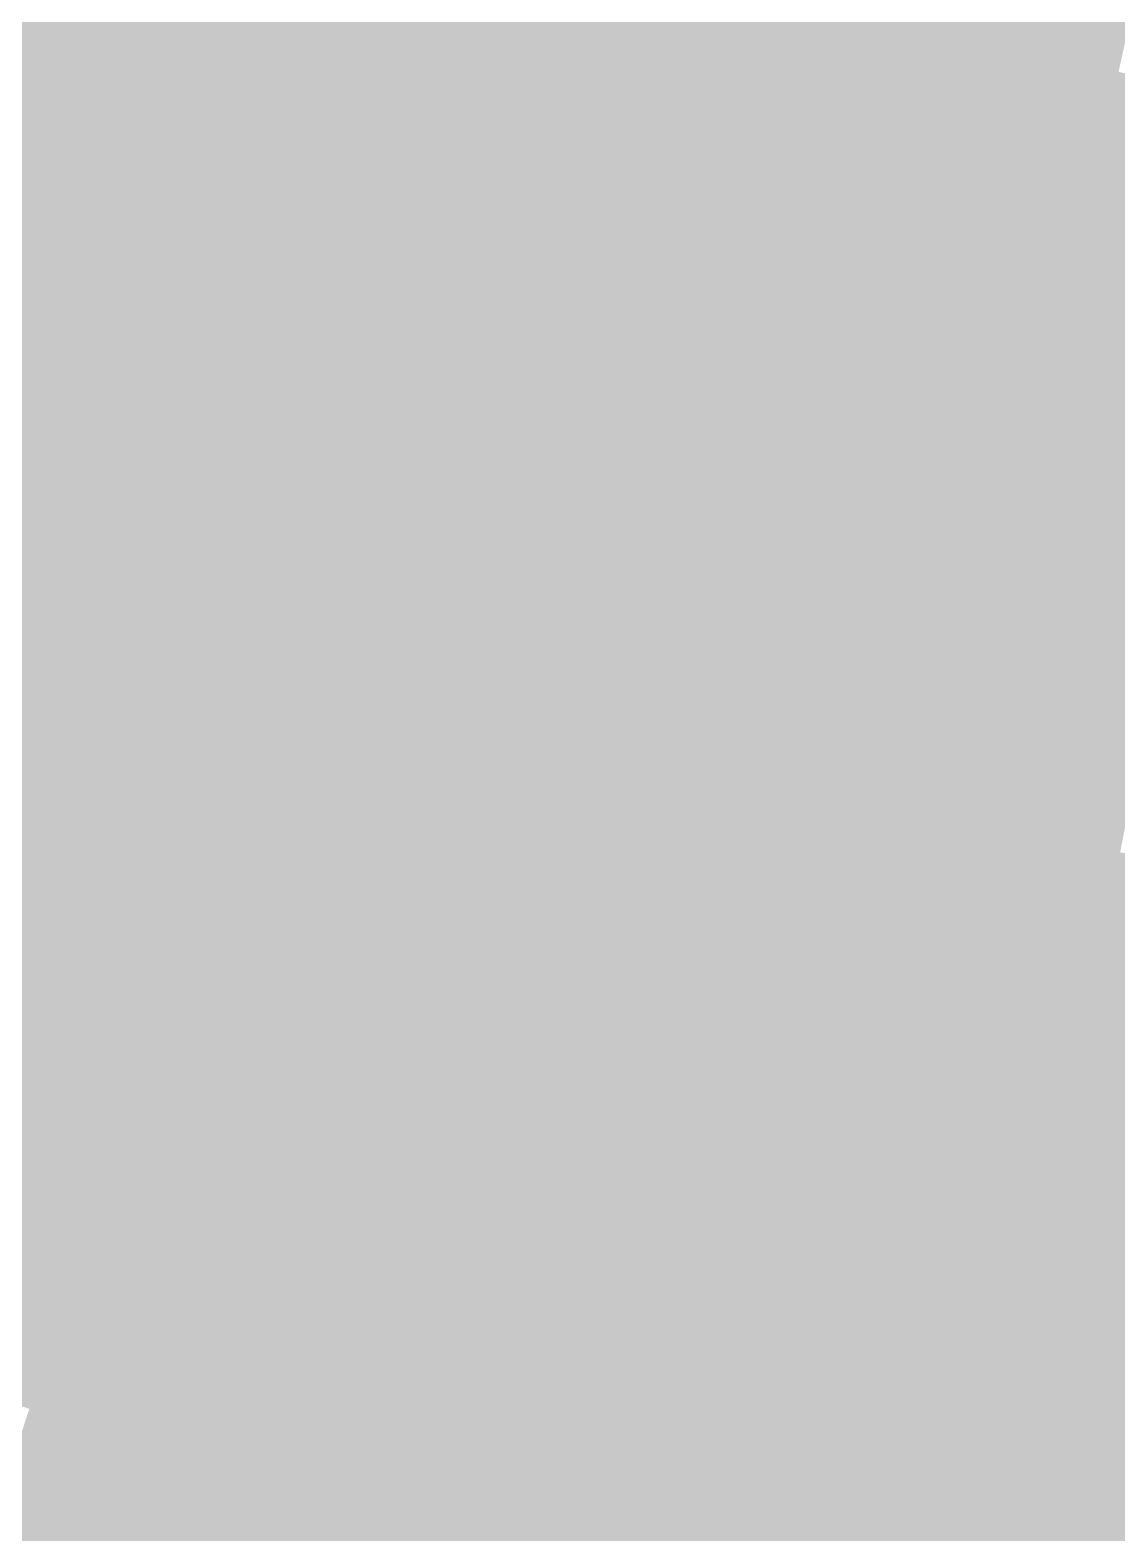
# Model space of a CAD drawing. Header units: inches. Extents: x -266 to 784, y -170 to 213.
# Drawn here: x -45.16 to -25.23, y -139.01 to -111.44 of the extents above; entities that cross this region are included whole.
import ezdxf

# ---------------------------------------------------------------- set-up
doc = ezdxf.new("R2010")
doc.units = ezdxf.units.IN
doc.header["$MEASUREMENT"] = 0

msp = doc.modelspace()

# ---------------------------------------------------------------- linework, layer by layer
at = {"color": 183, "true_color": 0x7b6cd9}
msp.add_solid([(-42.827509, -111.026143), (-43.187404, -111.959136), (-45.539328, -109.941664), (-45.922012, -110.865544)], dxfattribs=at)
at = {"color": 181, "true_color": 0x9576ee}
msp.add_solid([(-27.699741, -110.583563), (-27.942721, -111.553594), (-30.405254, -109.870471), (-30.671967, -110.834248)], dxfattribs=at)
at = {"color": 183, "true_color": 0x806edd}
msp.add_solid([(-39.753003, -111.1022), (-40.089893, -112.043744), (-42.467614, -110.09315), (-42.827509, -111.026143)], dxfattribs=at)
at = {"color": 183, "true_color": 0x8570e1}
msp.add_solid([(-36.700764, -111.094797), (-37.014445, -112.044325), (-39.416113, -110.160656), (-39.753003, -111.1022)], dxfattribs=at)
at = {"color": 183, "true_color": 0x8a72e5}
msp.add_solid([(-33.673023, -111.005079), (-33.963307, -111.962019), (-36.387082, -110.145269), (-36.700764, -111.094797)], dxfattribs=at)
at = {"color": 181, "true_color": 0x9074ea}
msp.add_solid([(-30.671967, -110.834248), (-30.93868, -111.798024), (-33.382738, -110.048139), (-33.673023, -111.005079)], dxfattribs=at)
at = {"color": 181, "true_color": 0x9876ee}
msp.add_solid([(-24.977541, -111.230043), (-25.196643, -112.205745), (-27.699741, -110.583563), (-27.942721, -111.553594)], dxfattribs=at)
at = {"color": 183, "true_color": 0x796ad4}
msp.add_solid([(-43.187404, -111.959136), (-43.547299, -112.892129), (-45.922012, -110.865544), (-46.304695, -111.789423)], dxfattribs=at)
at = {"color": 183, "true_color": 0x7e6cd9}
msp.add_solid([(-40.089893, -112.043744), (-40.426782, -112.985288), (-42.827509, -111.026143), (-43.187404, -111.959136)], dxfattribs=at)
at = {"color": 183, "true_color": 0x836edd}
msp.add_solid([(-37.014445, -112.044325), (-37.328127, -112.993853), (-39.753003, -111.1022), (-40.089893, -112.043744)], dxfattribs=at)
at = {"color": 183, "true_color": 0x8870e1}
msp.add_solid([(-33.963307, -111.962019), (-34.253592, -112.91896), (-36.700764, -111.094797), (-37.014445, -112.044325)], dxfattribs=at)
at = {"color": 193, "true_color": 0x8d72e5}
msp.add_solid([(-30.93868, -111.798024), (-31.205393, -112.7618), (-33.673023, -111.005079), (-33.963307, -111.962019)], dxfattribs=at)
at = {"color": 181, "true_color": 0x9374ea}
msp.add_solid([(-27.942721, -111.553594), (-28.185701, -112.523625), (-30.671967, -110.834248), (-30.93868, -111.798024)], dxfattribs=at)
at = {"color": 181, "true_color": 0x9574ea}
msp.add_solid([(-25.196643, -112.205745), (-25.415744, -113.181447), (-27.942721, -111.553594), (-28.185701, -112.523625)], dxfattribs=at)
at = {"color": 183, "true_color": 0x7668d0}
msp.add_solid([(-43.547299, -112.892129), (-43.907194, -113.825121), (-46.304695, -111.789423), (-46.687379, -112.713303)], dxfattribs=at)
at = {"color": 193, "true_color": 0x9072e5}
msp.add_solid([(-28.185701, -112.523625), (-28.428681, -113.493657), (-30.93868, -111.798024), (-31.205393, -112.7618)], dxfattribs=at)
at = {"color": 183, "true_color": 0x7b6ad4}
msp.add_solid([(-40.426782, -112.985288), (-40.763672, -113.926832), (-43.187404, -111.959136), (-43.547299, -112.892129)], dxfattribs=at)
at = {"color": 183, "true_color": 0x806cd9}
msp.add_solid([(-37.328127, -112.993853), (-37.641809, -113.943382), (-40.089893, -112.043744), (-40.426782, -112.985288)], dxfattribs=at)
at = {"color": 183, "true_color": 0x856edd}
msp.add_solid([(-34.253592, -112.91896), (-34.543877, -113.8759), (-37.014445, -112.044325), (-37.328127, -112.993853)], dxfattribs=at)
at = {"color": 183, "true_color": 0x8b70e1}
msp.add_solid([(-31.205393, -112.7618), (-31.472105, -113.725576), (-33.963307, -111.962019), (-34.253592, -112.91896)], dxfattribs=at)
at = {"color": 181, "true_color": 0x9874ea}
msp.add_solid([(-22.435387, -112.790307), (-22.630477, -113.771093), (-25.196643, -112.205745), (-25.415744, -113.181447)], dxfattribs=at)
at = {"color": 183, "true_color": 0x7465cc}
msp.add_solid([(-43.907194, -113.825121), (-44.26709, -114.758114), (-46.687379, -112.713303), (-47.070062, -113.637182)], dxfattribs=at)
at = {"color": 193, "true_color": 0x9372e5}
msp.add_solid([(-25.415744, -113.181447), (-25.634845, -114.157149), (-28.185701, -112.523625), (-28.428681, -113.493657)], dxfattribs=at)
at = {"color": 183, "true_color": 0x7968d0}
msp.add_solid([(-40.763672, -113.926832), (-41.100562, -114.868376), (-43.547299, -112.892129), (-43.907194, -113.825121)], dxfattribs=at)
at = {"color": 183, "true_color": 0x7e6ad4}
msp.add_solid([(-37.641809, -113.943382), (-37.955491, -114.89291), (-40.426782, -112.985288), (-40.763672, -113.926832)], dxfattribs=at)
at = {"color": 183, "true_color": 0x836cd9}
msp.add_solid([(-34.543877, -113.8759), (-34.834161, -114.83284), (-37.328127, -112.993853), (-37.641809, -113.943382)], dxfattribs=at)
at = {"color": 183, "true_color": 0x886edd}
msp.add_solid([(-31.472105, -113.725576), (-31.738818, -114.689352), (-34.253592, -112.91896), (-34.543877, -113.8759)], dxfattribs=at)
at = {"color": 193, "true_color": 0x8d70e1}
msp.add_solid([(-28.428681, -113.493657), (-28.671661, -114.463688), (-31.205393, -112.7618), (-31.472105, -113.725576)], dxfattribs=at)
at = {"color": 193, "true_color": 0x9572e5}
msp.add_solid([(-22.630477, -113.771093), (-22.825568, -114.751878), (-25.415744, -113.181447), (-25.634845, -114.157149)], dxfattribs=at)
at = {"color": 193, "true_color": 0x9070e1}
msp.add_solid([(-25.634845, -114.157149), (-25.853946, -115.132851), (-28.428681, -113.493657), (-28.671661, -114.463688)], dxfattribs=at)
at = {"color": 173, "true_color": 0x7163c8}
msp.add_solid([(-44.26709, -114.758114), (-44.626985, -115.691107), (-47.070062, -113.637182), (-47.452746, -114.561062)], dxfattribs=at)
at = {"color": 183, "true_color": 0x7665cc}
msp.add_solid([(-41.100562, -114.868376), (-41.437452, -115.80992), (-43.907194, -113.825121), (-44.26709, -114.758114)], dxfattribs=at)
at = {"color": 183, "true_color": 0x8b6edd}
msp.add_solid([(-28.671661, -114.463688), (-28.914641, -115.433719), (-31.472105, -113.725576), (-31.738818, -114.689352)], dxfattribs=at)
at = {"color": 183, "true_color": 0x7b68d0}
msp.add_solid([(-37.955491, -114.89291), (-38.269172, -115.842438), (-40.763672, -113.926832), (-41.100562, -114.868376)], dxfattribs=at)
at = {"color": 183, "true_color": 0x806ad4}
msp.add_solid([(-34.834161, -114.83284), (-35.124446, -115.789781), (-37.641809, -113.943382), (-37.955491, -114.89291)], dxfattribs=at)
at = {"color": 183, "true_color": 0x856cd9}
msp.add_solid([(-31.738818, -114.689352), (-32.005531, -115.653128), (-34.543877, -113.8759), (-34.834161, -114.83284)], dxfattribs=at)
at = {"color": 193, "true_color": 0x9370e1}
msp.add_solid([(-22.825568, -114.751878), (-23.020658, -115.732663), (-25.634845, -114.157149), (-25.853946, -115.132851)], dxfattribs=at)
at = {"color": 173, "true_color": 0x6f61c3}
msp.add_solid([(-44.626985, -115.691107), (-44.98688, -116.6241), (-47.452746, -114.561062), (-47.835429, -115.484942)], dxfattribs=at)
at = {"color": 183, "true_color": 0x886cd9}
msp.add_solid([(-28.914641, -115.433719), (-29.157622, -116.40375), (-31.738818, -114.689352), (-32.005531, -115.653128)], dxfattribs=at)
at = {"color": 193, "true_color": 0x8d6edd}
msp.add_solid([(-25.853946, -115.132851), (-26.073048, -116.108553), (-28.671661, -114.463688), (-28.914641, -115.433719)], dxfattribs=at)
at = {"color": 183, "true_color": 0x7463c8}
msp.add_solid([(-41.437452, -115.80992), (-41.774342, -116.751464), (-44.26709, -114.758114), (-44.626985, -115.691107)], dxfattribs=at)
at = {"color": 183, "true_color": 0x7965cc}
msp.add_solid([(-38.269172, -115.842438), (-38.582854, -116.791966), (-41.100562, -114.868376), (-41.437452, -115.80992)], dxfattribs=at)
at = {"color": 183, "true_color": 0x7e68d0}
msp.add_solid([(-35.124446, -115.789781), (-35.414731, -116.746721), (-37.955491, -114.89291), (-38.269172, -115.842438)], dxfattribs=at)
at = {"color": 183, "true_color": 0x836ad4}
msp.add_solid([(-32.005531, -115.653128), (-32.272244, -116.616904), (-34.834161, -114.83284), (-35.124446, -115.789781)], dxfattribs=at)
at = {"color": 193, "true_color": 0x906edd}
msp.add_solid([(-23.020658, -115.732663), (-23.215748, -116.713448), (-25.853946, -115.132851), (-26.073048, -116.108553)], dxfattribs=at)
at = {"color": 173, "true_color": 0x6c5fbf}
msp.add_solid([(-44.98688, -116.6241), (-45.346775, -117.557093), (-47.835429, -115.484942), (-48.218112, -116.408821)], dxfattribs=at)
at = {"color": 183, "true_color": 0x8a6cd9}
msp.add_solid([(-26.073048, -116.108553), (-26.292149, -117.084256), (-28.914641, -115.433719), (-29.157622, -116.40375)], dxfattribs=at)
at = {"color": 173, "true_color": 0x7161c3}
msp.add_solid([(-41.774342, -116.751464), (-42.111232, -117.693008), (-44.626985, -115.691107), (-44.98688, -116.6241)], dxfattribs=at)
at = {"color": 183, "true_color": 0x8068d0}
msp.add_solid([(-32.272244, -116.616904), (-32.538956, -117.58068), (-35.124446, -115.789781), (-35.414731, -116.746721)], dxfattribs=at)
at = {"color": 183, "true_color": 0x856ad4}
msp.add_solid([(-29.157622, -116.40375), (-29.400602, -117.373782), (-32.005531, -115.653128), (-32.272244, -116.616904)], dxfattribs=at)
at = {"color": 183, "true_color": 0x7663c8}
msp.add_solid([(-38.582854, -116.791966), (-38.896536, -117.741494), (-41.437452, -115.80992), (-41.774342, -116.751464)], dxfattribs=at)
at = {"color": 183, "true_color": 0x7b65cc}
msp.add_solid([(-35.414731, -116.746721), (-35.705015, -117.703661), (-38.269172, -115.842438), (-38.582854, -116.791966)], dxfattribs=at)
at = {"color": 193, "true_color": 0x8d6cd9}
msp.add_solid([(-23.215748, -116.713448), (-23.410839, -117.694234), (-26.073048, -116.108553), (-26.292149, -117.084256)], dxfattribs=at)
at = {"color": 183, "true_color": 0x8268d0}
msp.add_solid([(-29.400602, -117.373782), (-29.643582, -118.343813), (-32.272244, -116.616904), (-32.538956, -117.58068)], dxfattribs=at)
at = {"color": 183, "true_color": 0x886ad4}
msp.add_solid([(-26.292149, -117.084256), (-26.51125, -118.059958), (-29.157622, -116.40375), (-29.400602, -117.373782)], dxfattribs=at)
at = {"color": 173, "true_color": 0x6f5fbf}
msp.add_solid([(-42.111232, -117.693008), (-42.448122, -118.634552), (-44.98688, -116.6241), (-45.346775, -117.557093)], dxfattribs=at)
at = {"color": 183, "true_color": 0x7461c3}
msp.add_solid([(-38.896536, -117.741494), (-39.210218, -118.691023), (-41.774342, -116.751464), (-42.111232, -117.693008)], dxfattribs=at)
at = {"color": 183, "true_color": 0x7863c8}
msp.add_solid([(-35.705015, -117.703661), (-35.9953, -118.660602), (-38.582854, -116.791966), (-38.896536, -117.741494)], dxfattribs=at)
at = {"color": 183, "true_color": 0x7d65cc}
msp.add_solid([(-32.538956, -117.58068), (-32.805669, -118.544456), (-35.414731, -116.746721), (-35.705015, -117.703661)], dxfattribs=at)
at = {"color": 183, "true_color": 0x8a6ad4}
msp.add_solid([(-23.410839, -117.694234), (-23.605929, -118.675019), (-26.292149, -117.084256), (-26.51125, -118.059958)], dxfattribs=at)
at = {"color": 183, "true_color": 0x8568d0}
msp.add_solid([(-26.51125, -118.059958), (-26.730351, -119.03566), (-29.400602, -117.373782), (-29.643582, -118.343813)], dxfattribs=at)
at = {"color": 173, "true_color": 0x6c5dbb}
msp.add_solid([(-42.448122, -118.634552), (-42.785011, -119.576096), (-45.346775, -117.557093), (-45.70667, -118.490085)], dxfattribs=at)
at = {"color": 173, "true_color": 0x715fbf}
msp.add_solid([(-39.210218, -118.691023), (-39.523899, -119.640551), (-42.111232, -117.693008), (-42.448122, -118.634552)], dxfattribs=at)
at = {"color": 183, "true_color": 0x7b63c8}
msp.add_solid([(-32.805669, -118.544456), (-33.072382, -119.508232), (-35.705015, -117.703661), (-35.9953, -118.660602)], dxfattribs=at)
at = {"color": 183, "true_color": 0x8065cc}
msp.add_solid([(-29.643582, -118.343813), (-29.886562, -119.313844), (-32.538956, -117.58068), (-32.805669, -118.544456)], dxfattribs=at)
at = {"color": 183, "true_color": 0x7661c3}
msp.add_solid([(-35.9953, -118.660602), (-36.285585, -119.617542), (-38.896536, -117.741494), (-39.210218, -118.691023)], dxfattribs=at)
at = {"color": 183, "true_color": 0x8768d0}
msp.add_solid([(-23.605929, -118.675019), (-23.801019, -119.655804), (-26.51125, -118.059958), (-26.730351, -119.03566)], dxfattribs=at)
at = {"color": 173, "true_color": 0x6a5bb6}
msp.add_solid([(-42.785011, -119.576096), (-43.121901, -120.51764), (-45.70667, -118.490085), (-46.066565, -119.423078)], dxfattribs=at)
at = {"color": 183, "true_color": 0x7d63c8}
msp.add_solid([(-29.886562, -119.313844), (-30.129542, -120.283875), (-32.805669, -118.544456), (-33.072382, -119.508232)], dxfattribs=at)
at = {"color": 183, "true_color": 0x8265cc}
msp.add_solid([(-26.730351, -119.03566), (-26.949453, -120.011362), (-29.643582, -118.343813), (-29.886562, -119.313844)], dxfattribs=at)
at = {"color": 173, "true_color": 0x6e5dbb}
msp.add_solid([(-39.523899, -119.640551), (-39.837581, -120.590079), (-42.448122, -118.634552), (-42.785011, -119.576096)], dxfattribs=at)
at = {"color": 183, "true_color": 0x735fbf}
msp.add_solid([(-36.285585, -119.617542), (-36.575869, -120.574482), (-39.210218, -118.691023), (-39.523899, -119.640551)], dxfattribs=at)
at = {"color": 183, "true_color": 0x7861c3}
msp.add_solid([(-33.072382, -119.508232), (-33.339095, -120.472008), (-35.9953, -118.660602), (-36.285585, -119.617542)], dxfattribs=at)
at = {"color": 183, "true_color": 0x8565cc}
msp.add_solid([(-23.801019, -119.655804), (-23.99611, -120.636589), (-26.730351, -119.03566), (-26.949453, -120.011362)], dxfattribs=at)
at = {"color": 183, "true_color": 0x7f63c8}
msp.add_solid([(-26.949453, -120.011362), (-27.168554, -120.987064), (-29.886562, -119.313844), (-30.129542, -120.283875)], dxfattribs=at)
at = {"color": 173, "true_color": 0x6759b2}
msp.add_solid([(-43.121901, -120.51764), (-43.458791, -121.459184), (-46.066565, -119.423078), (-46.42646, -120.356071)], dxfattribs=at)
at = {"color": 173, "true_color": 0x6c5bb6}
msp.add_solid([(-39.837581, -120.590079), (-40.151263, -121.539607), (-42.785011, -119.576096), (-43.121901, -120.51764)], dxfattribs=at)
at = {"color": 173, "true_color": 0x715dbb}
msp.add_solid([(-36.575869, -120.574482), (-36.866154, -121.531423), (-39.523899, -119.640551), (-39.837581, -120.590079)], dxfattribs=at)
at = {"color": 183, "true_color": 0x765fbf}
msp.add_solid([(-33.339095, -120.472008), (-33.605807, -121.435784), (-36.285585, -119.617542), (-36.575869, -120.574482)], dxfattribs=at)
at = {"color": 183, "true_color": 0x7a61c3}
msp.add_solid([(-30.129542, -120.283875), (-30.372523, -121.253907), (-33.072382, -119.508232), (-33.339095, -120.472008)], dxfattribs=at)
at = {"color": 183, "true_color": 0x8263c8}
msp.add_solid([(-23.99611, -120.636589), (-24.1912, -121.617375), (-26.949453, -120.011362), (-27.168554, -120.987064)], dxfattribs=at)
at = {"color": 185, "true_color": 0x6556ae}
msp.add_solid([(-43.458791, -121.459184), (-43.795681, -122.400728), (-46.42646, -120.356071), (-46.786355, -121.289064)], dxfattribs=at)
at = {"color": 183, "true_color": 0x785fbf}
msp.add_solid([(-30.372523, -121.253907), (-30.615503, -122.223938), (-33.339095, -120.472008), (-33.605807, -121.435784)], dxfattribs=at)
at = {"color": 183, "true_color": 0x7d61c3}
msp.add_solid([(-27.168554, -120.987064), (-27.387655, -121.962766), (-30.129542, -120.283875), (-30.372523, -121.253907)], dxfattribs=at)
at = {"color": 173, "true_color": 0x6959b2}
msp.add_solid([(-40.151263, -121.539607), (-40.464945, -122.489135), (-43.121901, -120.51764), (-43.458791, -121.459184)], dxfattribs=at)
at = {"color": 173, "true_color": 0x6e5bb6}
msp.add_solid([(-36.866154, -121.531423), (-37.156439, -122.488363), (-39.837581, -120.590079), (-40.151263, -121.539607)], dxfattribs=at)
at = {"color": 183, "true_color": 0x735dbb}
msp.add_solid([(-33.605807, -121.435784), (-33.87252, -122.39956), (-36.575869, -120.574482), (-36.866154, -121.531423)], dxfattribs=at)
at = {"color": 183, "true_color": 0x7f61c3}
msp.add_solid([(-24.1912, -121.617375), (-24.38629, -122.59816), (-27.168554, -120.987064), (-27.387655, -121.962766)], dxfattribs=at)
at = {"color": 185, "true_color": 0x6254aa}
msp.add_solid([(-43.795681, -122.400728), (-44.132571, -123.342273), (-46.786355, -121.289064), (-47.14625, -122.222057)], dxfattribs=at)
at = {"color": 183, "true_color": 0x7a5fbf}
msp.add_solid([(-27.387655, -121.962766), (-27.606756, -122.938468), (-30.372523, -121.253907), (-30.615503, -122.223938)], dxfattribs=at)
at = {"color": 185, "true_color": 0x6756ae}
msp.add_solid([(-40.464945, -122.489135), (-40.778626, -123.438663), (-43.458791, -121.459184), (-43.795681, -122.400728)], dxfattribs=at)
at = {"color": 195, "true_color": 0x6b59b2}
msp.add_solid([(-37.156439, -122.488363), (-37.446723, -123.445303), (-40.151263, -121.539607), (-40.464945, -122.489135)], dxfattribs=at)
at = {"color": 173, "true_color": 0x705bb6}
msp.add_solid([(-33.87252, -122.39956), (-34.139233, -123.363336), (-36.866154, -121.531423), (-37.156439, -122.488363)], dxfattribs=at)
at = {"color": 183, "true_color": 0x755dbb}
msp.add_solid([(-30.615503, -122.223938), (-30.858483, -123.193969), (-33.605807, -121.435784), (-33.87252, -122.39956)], dxfattribs=at)
at = {"color": 183, "true_color": 0x7c5fbf}
msp.add_solid([(-24.38629, -122.59816), (-24.581381, -123.578945), (-27.387655, -121.962766), (-27.606756, -122.938468)], dxfattribs=at)
at = {"color": 185, "true_color": 0x6052a5}
msp.add_solid([(-44.132571, -123.342273), (-44.469461, -124.283817), (-47.14625, -122.222057), (-47.506145, -123.155049)], dxfattribs=at)
at = {"color": 185, "true_color": 0x6454aa}
msp.add_solid([(-40.778626, -123.438663), (-41.092308, -124.388192), (-43.795681, -122.400728), (-44.132571, -123.342273)], dxfattribs=at)
at = {"color": 173, "true_color": 0x725bb6}
msp.add_solid([(-30.858483, -123.193969), (-31.101463, -124.164), (-33.87252, -122.39956), (-34.139233, -123.363336)], dxfattribs=at)
at = {"color": 183, "true_color": 0x775dbb}
msp.add_solid([(-27.606756, -122.938468), (-27.825858, -123.914171), (-30.615503, -122.223938), (-30.858483, -123.193969)], dxfattribs=at)
at = {"color": 195, "true_color": 0x6956ae}
msp.add_solid([(-37.446723, -123.445303), (-37.737008, -124.402244), (-40.464945, -122.489135), (-40.778626, -123.438663)], dxfattribs=at)
at = {"color": 195, "true_color": 0x6e59b2}
msp.add_solid([(-34.139233, -123.363336), (-34.405946, -124.327112), (-37.156439, -122.488363), (-37.446723, -123.445303)], dxfattribs=at)
at = {"color": 183, "true_color": 0x795dbb}
msp.add_solid([(-24.581381, -123.578945), (-24.776471, -124.559731), (-27.606756, -122.938468), (-27.825858, -123.914171)], dxfattribs=at)
at = {"color": 185, "true_color": 0x5d50a1}
msp.add_solid([(-44.469461, -124.283817), (-44.806351, -125.225361), (-47.506145, -123.155049), (-47.86604, -124.088042)], dxfattribs=at)
at = {"color": 183, "true_color": 0x755bb6}
msp.add_solid([(-27.825858, -123.914171), (-28.044959, -124.889873), (-30.858483, -123.193969), (-31.101463, -124.164)], dxfattribs=at)
at = {"color": 185, "true_color": 0x6252a5}
msp.add_solid([(-41.092308, -124.388192), (-41.40599, -125.33772), (-44.132571, -123.342273), (-44.469461, -124.283817)], dxfattribs=at)
at = {"color": 185, "true_color": 0x6654aa}
msp.add_solid([(-37.737008, -124.402244), (-38.027293, -125.359184), (-40.778626, -123.438663), (-41.092308, -124.388192)], dxfattribs=at)
at = {"color": 195, "true_color": 0x6b56ae}
msp.add_solid([(-34.405946, -124.327112), (-34.672658, -125.290889), (-37.446723, -123.445303), (-37.737008, -124.402244)], dxfattribs=at)
at = {"color": 195, "true_color": 0x7059b2}
msp.add_solid([(-31.101463, -124.164), (-31.344443, -125.134032), (-34.139233, -123.363336), (-34.405946, -124.327112)], dxfattribs=at)
at = {"color": 183, "true_color": 0x775bb6}
msp.add_solid([(-24.776471, -124.559731), (-24.971561, -125.540516), (-27.825858, -123.914171), (-28.044959, -124.889873)], dxfattribs=at)
at = {"color": 185, "true_color": 0x5b4e9d}
msp.add_solid([(-44.806351, -125.225361), (-45.14324, -126.166905), (-47.86604, -124.088042), (-48.225935, -125.021035)], dxfattribs=at)
at = {"color": 185, "true_color": 0x5f50a1}
msp.add_solid([(-41.40599, -125.33772), (-41.719671, -126.287248), (-44.469461, -124.283817), (-44.806351, -125.225361)], dxfattribs=at)
at = {"color": 195, "true_color": 0x6d56ae}
msp.add_solid([(-31.344443, -125.134032), (-31.587423, -126.104063), (-34.405946, -124.327112), (-34.672658, -125.290889)], dxfattribs=at)
at = {"color": 195, "true_color": 0x7259b2}
msp.add_solid([(-28.044959, -124.889873), (-28.26406, -125.865575), (-31.101463, -124.164), (-31.344443, -125.134032)], dxfattribs=at)
at = {"color": 185, "true_color": 0x6452a5}
msp.add_solid([(-38.027293, -125.359184), (-38.317577, -126.316124), (-41.092308, -124.388192), (-41.40599, -125.33772)], dxfattribs=at)
at = {"color": 185, "true_color": 0x6854aa}
msp.add_solid([(-34.672658, -125.290889), (-34.939371, -126.254665), (-37.737008, -124.402244), (-38.027293, -125.359184)], dxfattribs=at)
at = {"color": 195, "true_color": 0x7459b2}
msp.add_solid([(-24.971561, -125.540516), (-25.166652, -126.521301), (-28.044959, -124.889873), (-28.26406, -125.865575)], dxfattribs=at)
at = {"color": 185, "true_color": 0x584c99}
msp.add_solid([(-45.14324, -126.166905), (-45.48013, -127.108449), (-48.225935, -125.021035), (-48.58583, -125.954028)], dxfattribs=at)
at = {"color": 195, "true_color": 0x6f56ae}
msp.add_solid([(-28.26406, -125.865575), (-28.483161, -126.841277), (-31.344443, -125.134032), (-31.587423, -126.104063)], dxfattribs=at)
at = {"color": 185, "true_color": 0x5d4e9d}
msp.add_solid([(-41.719671, -126.287248), (-42.033353, -127.236776), (-44.806351, -125.225361), (-45.14324, -126.166905)], dxfattribs=at)
at = {"color": 185, "true_color": 0x6150a1}
msp.add_solid([(-38.317577, -126.316124), (-38.607862, -127.273065), (-41.40599, -125.33772), (-41.719671, -126.287248)], dxfattribs=at)
at = {"color": 185, "true_color": 0x6652a5}
msp.add_solid([(-34.939371, -126.254665), (-35.206084, -127.218441), (-38.027293, -125.359184), (-38.317577, -126.316124)], dxfattribs=at)
at = {"color": 195, "true_color": 0x6a54aa}
msp.add_solid([(-31.587423, -126.104063), (-31.830404, -127.074094), (-34.672658, -125.290889), (-34.939371, -126.254665)], dxfattribs=at)
at = {"color": 195, "true_color": 0x7156ae}
msp.add_solid([(-25.166652, -126.521301), (-25.361742, -127.502086), (-28.26406, -125.865575), (-28.483161, -126.841277)], dxfattribs=at)
at = {"color": 185, "true_color": 0x5a4c99}
msp.add_solid([(-42.033353, -127.236776), (-42.347035, -128.186304), (-45.14324, -126.166905), (-45.48013, -127.108449)], dxfattribs=at)
at = {"color": 185, "true_color": 0x6852a5}
msp.add_solid([(-31.830404, -127.074094), (-32.073384, -128.044125), (-34.939371, -126.254665), (-35.206084, -127.218441)], dxfattribs=at)
at = {"color": 195, "true_color": 0x6c54aa}
msp.add_solid([(-28.483161, -126.841277), (-28.702262, -127.816979), (-31.587423, -126.104063), (-31.830404, -127.074094)], dxfattribs=at)
at = {"color": 185, "true_color": 0x5f4e9d}
msp.add_solid([(-38.607862, -127.273065), (-38.898147, -128.230005), (-41.719671, -126.287248), (-42.033353, -127.236776)], dxfattribs=at)
at = {"color": 185, "true_color": 0x6350a1}
msp.add_solid([(-35.206084, -127.218441), (-35.472797, -128.182217), (-38.317577, -126.316124), (-38.607862, -127.273065)], dxfattribs=at)
at = {"color": 195, "true_color": 0x7356ae}
msp.add_solid([(-22.054084, -127.100816), (-22.225046, -128.086094), (-25.166652, -126.521301), (-25.361742, -127.502086)], dxfattribs=at)
at = {"color": 195, "true_color": 0x6a52a5}
msp.add_solid([(-28.702262, -127.816979), (-28.921364, -128.792681), (-31.830404, -127.074094), (-32.073384, -128.044125)], dxfattribs=at)
at = {"color": 195, "true_color": 0x6e54aa}
msp.add_solid([(-25.361742, -127.502086), (-25.556832, -128.482872), (-28.483161, -126.841277), (-28.702262, -127.816979)], dxfattribs=at)
at = {"color": 185, "true_color": 0x584a94}
msp.add_solid([(-42.347035, -128.186304), (-42.660717, -129.135833), (-45.48013, -127.108449), (-45.81702, -128.049993)], dxfattribs=at)
at = {"color": 185, "true_color": 0x5c4c99}
msp.add_solid([(-38.898147, -128.230005), (-39.188431, -129.186945), (-42.033353, -127.236776), (-42.347035, -128.186304)], dxfattribs=at)
at = {"color": 185, "true_color": 0x604e9d}
msp.add_solid([(-35.472797, -128.182217), (-35.73951, -129.145993), (-38.607862, -127.273065), (-38.898147, -128.230005)], dxfattribs=at)
at = {"color": 185, "true_color": 0x6550a1}
msp.add_solid([(-32.073384, -128.044125), (-32.316364, -129.014157), (-35.206084, -127.218441), (-35.472797, -128.182217)], dxfattribs=at)
at = {"color": 195, "true_color": 0x7054aa}
msp.add_solid([(-22.225046, -128.086094), (-22.396007, -129.071371), (-25.361742, -127.502086), (-25.556832, -128.482872)], dxfattribs=at)
at = {"color": 195, "true_color": 0x6c52a5}
msp.add_solid([(-25.556832, -128.482872), (-25.751923, -129.463657), (-28.702262, -127.816979), (-28.921364, -128.792681)], dxfattribs=at)
at = {"color": 175, "true_color": 0x554890}
msp.add_solid([(-42.660717, -129.135833), (-42.974398, -130.085361), (-45.81702, -128.049993), (-46.15391, -128.991537)], dxfattribs=at)
at = {"color": 185, "true_color": 0x594a94}
msp.add_solid([(-39.188431, -129.186945), (-39.478716, -130.143886), (-42.347035, -128.186304), (-42.660717, -129.135833)], dxfattribs=at)
at = {"color": 185, "true_color": 0x624e9d}
msp.add_solid([(-32.316364, -129.014157), (-32.559344, -129.984188), (-35.472797, -128.182217), (-35.73951, -129.145993)], dxfattribs=at)
at = {"color": 185, "true_color": 0x6750a1}
msp.add_solid([(-28.921364, -128.792681), (-29.140465, -129.768383), (-32.073384, -128.044125), (-32.316364, -129.014157)], dxfattribs=at)
at = {"color": 185, "true_color": 0x5e4c99}
msp.add_solid([(-35.73951, -129.145993), (-36.006222, -130.109769), (-38.898147, -128.230005), (-39.188431, -129.186945)], dxfattribs=at)
at = {"color": 195, "true_color": 0x6d52a5}
msp.add_solid([(-22.396007, -129.071371), (-22.566969, -130.056649), (-25.556832, -128.482872), (-25.751923, -129.463657)], dxfattribs=at)
at = {"color": 187, "true_color": 0x53458c}
msp.add_solid([(-42.974398, -130.085361), (-43.28808, -131.034889), (-46.15391, -128.991537), (-46.4908, -129.933081)], dxfattribs=at)
at = {"color": 185, "true_color": 0x644e9d}
msp.add_solid([(-29.140465, -129.768383), (-29.359566, -130.744085), (-32.316364, -129.014157), (-32.559344, -129.984188)], dxfattribs=at)
at = {"color": 195, "true_color": 0x6950a1}
msp.add_solid([(-25.751923, -129.463657), (-25.947013, -130.444442), (-28.921364, -128.792681), (-29.140465, -129.768383)], dxfattribs=at)
at = {"color": 185, "true_color": 0x574890}
msp.add_solid([(-39.478716, -130.143886), (-39.769001, -131.100826), (-42.660717, -129.135833), (-42.974398, -130.085361)], dxfattribs=at)
at = {"color": 185, "true_color": 0x5b4a94}
msp.add_solid([(-36.006222, -130.109769), (-36.272935, -131.073545), (-39.188431, -129.186945), (-39.478716, -130.143886)], dxfattribs=at)
at = {"color": 185, "true_color": 0x604c99}
msp.add_solid([(-32.559344, -129.984188), (-32.802324, -130.954219), (-35.73951, -129.145993), (-36.006222, -130.109769)], dxfattribs=at)
at = {"color": 195, "true_color": 0x6b50a1}
msp.add_solid([(-22.566969, -130.056649), (-22.737931, -131.041926), (-25.751923, -129.463657), (-25.947013, -130.444442)], dxfattribs=at)
at = {"color": 185, "true_color": 0x664e9d}
msp.add_solid([(-25.947013, -130.444442), (-26.142103, -131.425228), (-29.140465, -129.768383), (-29.359566, -130.744085)], dxfattribs=at)
at = {"color": 187, "true_color": 0x504388}
msp.add_solid([(-43.28808, -131.034889), (-43.601762, -131.984417), (-46.4908, -129.933081), (-46.82769, -130.874625)], dxfattribs=at)
at = {"color": 187, "true_color": 0x54458c}
msp.add_solid([(-39.769001, -131.100826), (-40.059285, -132.057766), (-42.974398, -130.085361), (-43.28808, -131.034889)], dxfattribs=at)
at = {"color": 185, "true_color": 0x5d4a94}
msp.add_solid([(-32.802324, -130.954219), (-33.045304, -131.92425), (-36.006222, -130.109769), (-36.272935, -131.073545)], dxfattribs=at)
at = {"color": 185, "true_color": 0x614c99}
msp.add_solid([(-29.359566, -130.744085), (-29.578667, -131.719788), (-32.559344, -129.984188), (-32.802324, -130.954219)], dxfattribs=at)
at = {"color": 185, "true_color": 0x594890}
msp.add_solid([(-36.272935, -131.073545), (-36.539648, -132.037321), (-39.478716, -130.143886), (-39.769001, -131.100826)], dxfattribs=at)
at = {"color": 185, "true_color": 0x684e9d}
msp.add_solid([(-22.737931, -131.041926), (-22.908893, -132.027204), (-25.947013, -130.444442), (-26.142103, -131.425228)], dxfattribs=at)
at = {"color": 187, "true_color": 0x4e4183}
msp.add_solid([(-43.601762, -131.984417), (-43.915444, -132.933945), (-46.82769, -130.874625), (-47.164579, -131.816169)], dxfattribs=at)
at = {"color": 185, "true_color": 0x5f4a94}
msp.add_solid([(-29.578667, -131.719788), (-29.797769, -132.69549), (-32.802324, -130.954219), (-33.045304, -131.92425)], dxfattribs=at)
at = {"color": 185, "true_color": 0x634c99}
msp.add_solid([(-26.142103, -131.425228), (-26.337193, -132.406013), (-29.359566, -130.744085), (-29.578667, -131.719788)], dxfattribs=at)
at = {"color": 187, "true_color": 0x524388}
msp.add_solid([(-40.059285, -132.057766), (-40.34957, -133.014707), (-43.28808, -131.034889), (-43.601762, -131.984417)], dxfattribs=at)
at = {"color": 187, "true_color": 0x56458c}
msp.add_solid([(-36.539648, -132.037321), (-36.806361, -133.001097), (-39.769001, -131.100826), (-40.059285, -132.057766)], dxfattribs=at)
at = {"color": 185, "true_color": 0x5a4890}
msp.add_solid([(-33.045304, -131.92425), (-33.288285, -132.894282), (-36.272935, -131.073545), (-36.539648, -132.037321)], dxfattribs=at)
at = {"color": 185, "true_color": 0x654c99}
msp.add_solid([(-22.908893, -132.027204), (-23.079855, -133.012482), (-26.142103, -131.425228), (-26.337193, -132.406013)], dxfattribs=at)
at = {"color": 185, "true_color": 0x604a94}
msp.add_solid([(-26.337193, -132.406013), (-26.532284, -133.386798), (-29.578667, -131.719788), (-29.797769, -132.69549)], dxfattribs=at)
at = {"color": 187, "true_color": 0x4b3f7f}
msp.add_solid([(-43.915444, -132.933945), (-44.229125, -133.883473), (-47.164579, -131.816169), (-47.501469, -132.757713)], dxfattribs=at)
at = {"color": 187, "true_color": 0x4f4183}
msp.add_solid([(-40.34957, -133.014707), (-40.639855, -133.971647), (-43.601762, -131.984417), (-43.915444, -132.933945)], dxfattribs=at)
at = {"color": 187, "true_color": 0x534388}
msp.add_solid([(-36.806361, -133.001097), (-37.073073, -133.964873), (-40.059285, -132.057766), (-40.34957, -133.014707)], dxfattribs=at)
at = {"color": 197, "true_color": 0x58458c}
msp.add_solid([(-33.288285, -132.894282), (-33.531265, -133.864313), (-36.539648, -132.037321), (-36.806361, -133.001097)], dxfattribs=at)
at = {"color": 185, "true_color": 0x5c4890}
msp.add_solid([(-29.797769, -132.69549), (-30.01687, -133.671192), (-33.045304, -131.92425), (-33.288285, -132.894282)], dxfattribs=at)
at = {"color": 185, "true_color": 0x624a94}
msp.add_solid([(-23.079855, -133.012482), (-23.250817, -133.997759), (-26.337193, -132.406013), (-26.532284, -133.386798)], dxfattribs=at)
at = {"color": 187, "true_color": 0x483d7b}
msp.add_solid([(-44.229125, -133.883473), (-44.542807, -134.833002), (-47.501469, -132.757713), (-47.838359, -133.699257)], dxfattribs=at)
at = {"color": 185, "true_color": 0x5e4890}
msp.add_solid([(-26.532284, -133.386798), (-26.727374, -134.367583), (-29.797769, -132.69549), (-30.01687, -133.671192)], dxfattribs=at)
at = {"color": 187, "true_color": 0x4d3f7f}
msp.add_solid([(-40.639855, -133.971647), (-40.93014, -134.928587), (-43.915444, -132.933945), (-44.229125, -133.883473)], dxfattribs=at)
at = {"color": 187, "true_color": 0x514183}
msp.add_solid([(-37.073073, -133.964873), (-37.339786, -134.928649), (-40.34957, -133.014707), (-40.639855, -133.971647)], dxfattribs=at)
at = {"color": 187, "true_color": 0x554388}
msp.add_solid([(-33.531265, -133.864313), (-33.774245, -134.834344), (-36.806361, -133.001097), (-37.073073, -133.964873)], dxfattribs=at)
at = {"color": 197, "true_color": 0x59458c}
msp.add_solid([(-30.01687, -133.671192), (-30.235971, -134.646894), (-33.288285, -132.894282), (-33.531265, -133.864313)], dxfattribs=at)
at = {"color": 185, "true_color": 0x5f4890}
msp.add_solid([(-23.250817, -133.997759), (-23.421779, -134.983037), (-26.532284, -133.386798), (-26.727374, -134.367583)], dxfattribs=at)
at = {"color": 177, "true_color": 0x463b76}
msp.add_solid([(-44.542807, -134.833002), (-44.856489, -135.78253), (-47.838359, -133.699257), (-48.175249, -134.640801)], dxfattribs=at)
at = {"color": 197, "true_color": 0x5b458c}
msp.add_solid([(-26.727374, -134.367583), (-26.922464, -135.348369), (-30.01687, -133.671192), (-30.235971, -134.646894)], dxfattribs=at)
at = {"color": 187, "true_color": 0x4a3d7b}
msp.add_solid([(-40.93014, -134.928587), (-41.220424, -135.885528), (-44.229125, -133.883473), (-44.542807, -134.833002)], dxfattribs=at)
at = {"color": 187, "true_color": 0x4e3f7f}
msp.add_solid([(-37.339786, -134.928649), (-37.606499, -135.892425), (-40.639855, -133.971647), (-40.93014, -134.928587)], dxfattribs=at)
at = {"color": 187, "true_color": 0x524183}
msp.add_solid([(-33.774245, -134.834344), (-34.017225, -135.804375), (-37.073073, -133.964873), (-37.339786, -134.928649)], dxfattribs=at)
at = {"color": 187, "true_color": 0x564388}
msp.add_solid([(-30.235971, -134.646894), (-30.455072, -135.622596), (-33.531265, -133.864313), (-33.774245, -134.834344)], dxfattribs=at)
at = {"color": 197, "true_color": 0x5c458c}
msp.add_solid([(-23.421779, -134.983037), (-23.592741, -135.968315), (-26.727374, -134.367583), (-26.922464, -135.348369)], dxfattribs=at)
at = {"color": 177, "true_color": 0x433972}
msp.add_solid([(-44.856489, -135.78253), (-45.170171, -136.732058), (-48.175249, -134.640801), (-48.512139, -135.582345)], dxfattribs=at)
at = {"color": 197, "true_color": 0x584388}
msp.add_solid([(-26.922464, -135.348369), (-27.117555, -136.329154), (-30.235971, -134.646894), (-30.455072, -135.622596)], dxfattribs=at)
at = {"color": 177, "true_color": 0x473b76}
msp.add_solid([(-41.220424, -135.885528), (-41.510709, -136.842468), (-44.542807, -134.833002), (-44.856489, -135.78253)], dxfattribs=at)
at = {"color": 187, "true_color": 0x4b3d7b}
msp.add_solid([(-37.606499, -135.892425), (-37.873212, -136.856201), (-40.93014, -134.928587), (-41.220424, -135.885528)], dxfattribs=at)
at = {"color": 187, "true_color": 0x4f3f7f}
msp.add_solid([(-34.017225, -135.804375), (-34.260205, -136.774407), (-37.339786, -134.928649), (-37.606499, -135.892425)], dxfattribs=at)
at = {"color": 187, "true_color": 0x544183}
msp.add_solid([(-30.455072, -135.622596), (-30.674174, -136.598298), (-33.774245, -134.834344), (-34.017225, -135.804375)], dxfattribs=at)
at = {"color": 197, "true_color": 0x5a4388}
msp.add_solid([(-23.592741, -135.968315), (-23.763703, -136.953592), (-26.922464, -135.348369), (-27.117555, -136.329154)], dxfattribs=at)
at = {"color": 187, "true_color": 0x554183}
msp.add_solid([(-27.117555, -136.329154), (-27.312645, -137.309939), (-30.455072, -135.622596), (-30.674174, -136.598298)], dxfattribs=at)
at = {"color": 177, "true_color": 0x453972}
msp.add_solid([(-41.510709, -136.842468), (-41.800994, -137.799408), (-44.856489, -135.78253), (-45.170171, -136.732058)], dxfattribs=at)
at = {"color": 187, "true_color": 0x493b76}
msp.add_solid([(-37.873212, -136.856201), (-38.139924, -137.819977), (-41.220424, -135.885528), (-41.510709, -136.842468)], dxfattribs=at)
at = {"color": 187, "true_color": 0x4d3d7b}
msp.add_solid([(-34.260205, -136.774407), (-34.503186, -137.744438), (-37.606499, -135.892425), (-37.873212, -136.856201)], dxfattribs=at)
at = {"color": 187, "true_color": 0x513f7f}
msp.add_solid([(-30.674174, -136.598298), (-30.893275, -137.574), (-34.017225, -135.804375), (-34.260205, -136.774407)], dxfattribs=at)
at = {"color": 187, "true_color": 0x574183}
msp.add_solid([(-23.763703, -136.953592), (-23.934664, -137.93887), (-27.117555, -136.329154), (-27.312645, -137.309939)], dxfattribs=at)
at = {"color": 177, "true_color": 0x42366e}
msp.add_solid([(-41.800994, -137.799408), (-42.091278, -138.756349), (-45.170171, -136.732058), (-45.483852, -137.681586)], dxfattribs=at)
at = {"color": 187, "true_color": 0x533f7f}
msp.add_solid([(-27.312645, -137.309939), (-27.507735, -138.290725), (-30.674174, -136.598298), (-30.893275, -137.574)], dxfattribs=at)
at = {"color": 177, "true_color": 0x463972}
msp.add_solid([(-38.139924, -137.819977), (-38.406637, -138.783753), (-41.510709, -136.842468), (-41.800994, -137.799408)], dxfattribs=at)
at = {"color": 187, "true_color": 0x4a3b76}
msp.add_solid([(-34.503186, -137.744438), (-34.746166, -138.714469), (-37.873212, -136.856201), (-38.139924, -137.819977)], dxfattribs=at)
at = {"color": 187, "true_color": 0x4e3d7b}
msp.add_solid([(-30.893275, -137.574), (-31.112376, -138.549702), (-34.260205, -136.774407), (-34.503186, -137.744438)], dxfattribs=at)
at = {"color": 187, "true_color": 0x503d7b}
msp.add_solid([(-27.507735, -138.290725), (-27.702826, -139.27151), (-30.893275, -137.574), (-31.112376, -138.549702)], dxfattribs=at)
at = {"color": 187, "true_color": 0x543f7f}
msp.add_solid([(-23.934664, -137.93887), (-24.105626, -138.924148), (-27.312645, -137.309939), (-27.507735, -138.290725)], dxfattribs=at)
at = {"color": 177, "true_color": 0x40346a}
msp.add_solid([(-42.091278, -138.756349), (-42.381563, -139.713289), (-45.483852, -137.681586), (-45.797534, -138.631114)], dxfattribs=at)
at = {"color": 177, "true_color": 0x43366e}
msp.add_solid([(-38.406637, -138.783753), (-38.67335, -139.74753), (-41.800994, -137.799408), (-42.091278, -138.756349)], dxfattribs=at)
at = {"color": 177, "true_color": 0x473972}
msp.add_solid([(-34.746166, -138.714469), (-34.989146, -139.6845), (-38.139924, -137.819977), (-38.406637, -138.783753)], dxfattribs=at)
at = {"color": 187, "true_color": 0x4c3b76}
msp.add_solid([(-31.112376, -138.549702), (-31.331477, -139.525405), (-34.503186, -137.744438), (-34.746166, -138.714469)], dxfattribs=at)
at = {"color": 187, "true_color": 0x513d7b}
msp.add_solid([(-24.105626, -138.924148), (-24.276588, -139.909425), (-27.507735, -138.290725), (-27.702826, -139.27151)], dxfattribs=at)
at = {"color": 199, "true_color": 0x3d3265}
msp.add_solid([(-42.381563, -139.713289), (-42.671848, -140.670229), (-45.797534, -138.631114), (-46.111216, -139.580643)], dxfattribs=at)
at = {"color": 187, "true_color": 0x4d3b76}
msp.add_solid([(-27.702826, -139.27151), (-27.897916, -140.252295), (-31.112376, -138.549702), (-31.331477, -139.525405)], dxfattribs=at)
at = {"color": 177, "true_color": 0x41346a}
msp.add_solid([(-38.67335, -139.74753), (-38.940063, -140.711306), (-42.091278, -138.756349), (-42.381563, -139.713289)], dxfattribs=at)
at = {"color": 177, "true_color": 0x45366e}
msp.add_solid([(-34.989146, -139.6845), (-35.232126, -140.654532), (-38.406637, -138.783753), (-38.67335, -139.74753)], dxfattribs=at)
at = {"color": 187, "true_color": 0x493972}
msp.add_solid([(-31.331477, -139.525405), (-31.550579, -140.501107), (-34.746166, -138.714469), (-34.989146, -139.6845)], dxfattribs=at)

doc.saveas('drawing.dxf')
